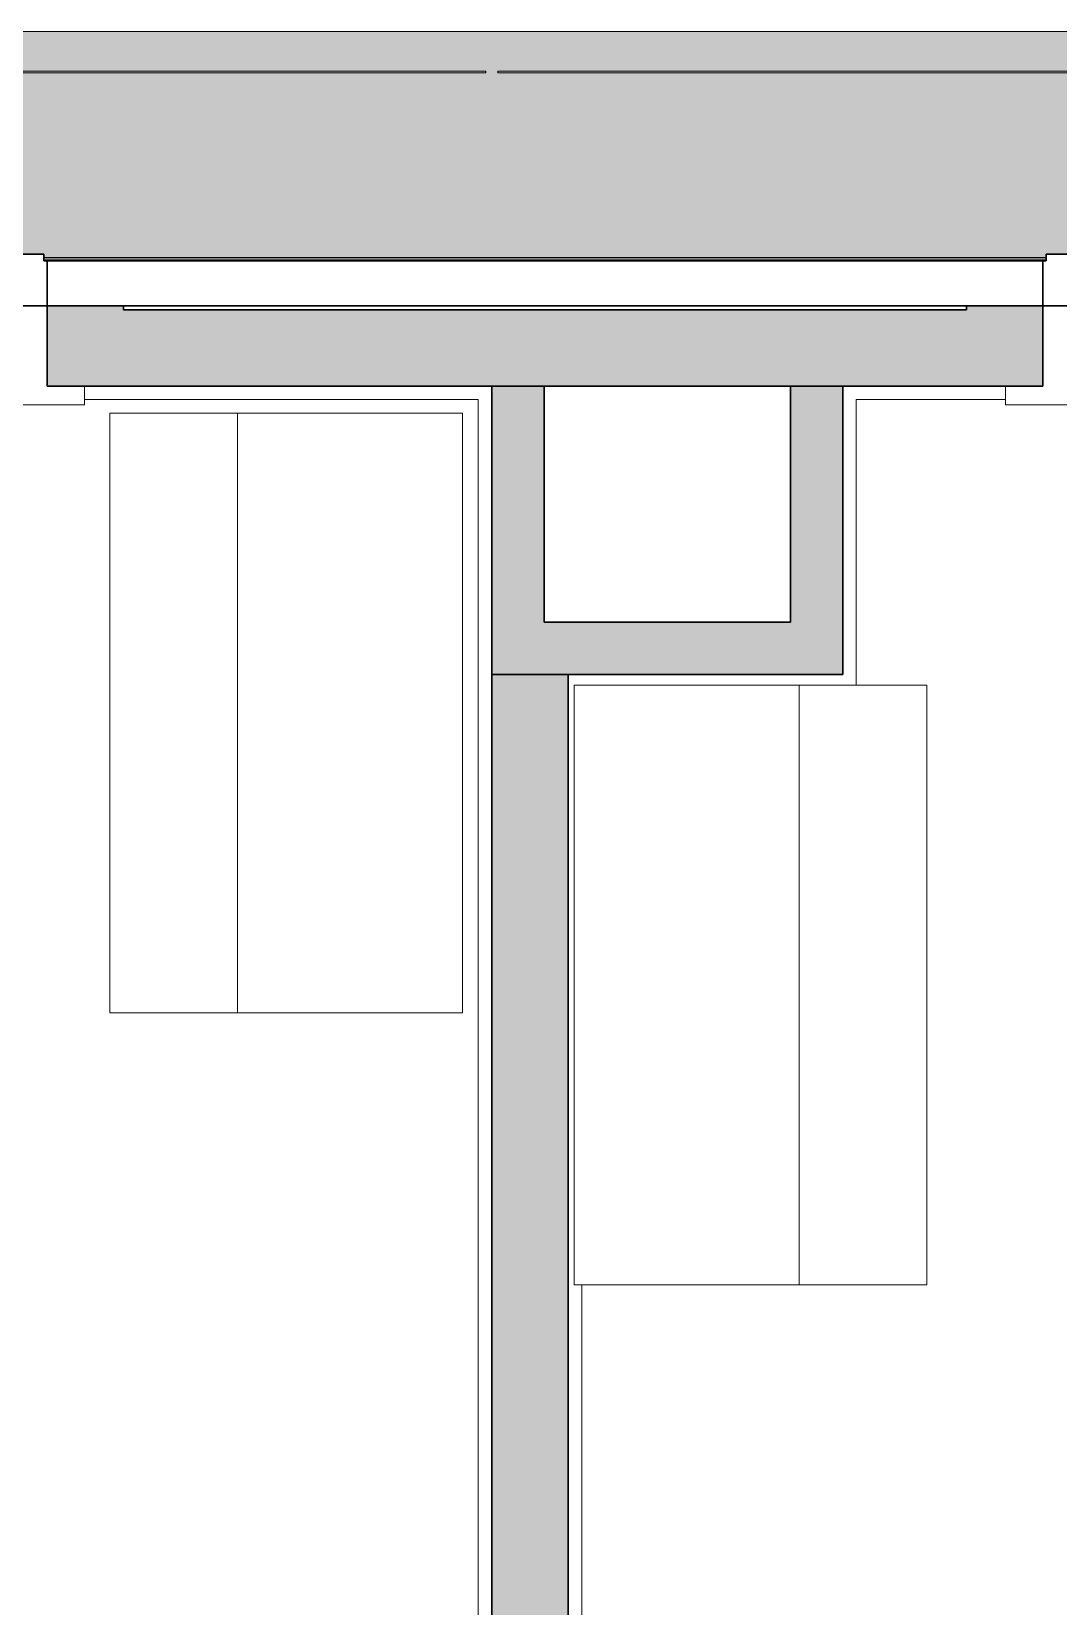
# Model space of a CAD drawing. Header units: millimetres. Extents: x 155927 to 317870, y -36033 to 97293.
# Drawn here: x 224616 to 225986, y 32618 to 34719 of the extents above; entities that cross this region are included whole.
import ezdxf

# ---------------------------------------------------------------- set-up
doc = ezdxf.new("R2010")
doc.units = ezdxf.units.MM
doc.header["$MEASUREMENT"] = 0
for name, color, linetype, lineweight in [('A-GENM', 8, 'CONTINUOUS', 9), ('A-GLAZ', 7, 'CONTINUOUS', 9), ('A-GLAZ-CWMG', 7, 'CONTINUOUS', 9), ('A-WALL-PATT', 7, 'CONTINUOUS', 9), ('I-FURN', 8, 'CONTINUOUS', 9), ('I-WALL', 7, 'CONTINUOUS', 9)]:
    doc.layers.add(name, color=color, linetype=linetype, lineweight=lineweight)

msp = doc.modelspace()

# ---------------------------------------------------------------- hatches: boundary and pattern name
at = {"layer": 'A-GLAZ'}
msp.add_hatch(color=256, dxfattribs=at).paths.add_polyline_path([(222332.7, 34417), (223441.2, 34417), (223441.2, 34421.6), (224632.5, 34421.6), (224632.5, 34417), (225969.2, 34417), (225969.2, 34421.6), (227160.5, 34421.6), (227160.5, 34417), (228497.2, 34417), (228497.2, 34421.6), (229688.5, 34421.6), (229688.5, 34417), (229692.8, 34417), (229692.8, 34718.6), (220908.8, 34718.6), (220908.8, 34417), (220913.2, 34417), (220913.2, 34421.6), (222104.5, 34421.6), (222104.5, 34417), (222114.2, 34417)], flags=0)
h = msp.add_hatch(color=256, dxfattribs=at)
h.paths.add_polyline_path([(220908.8, 34414.8), (220913.2, 34414.8), (220913.2, 34417), (220908.8, 34417)], flags=0)
h.paths.add_polyline_path([(222104.5, 34414.8), (223441.2, 34414.8), (223441.2, 34417), (222104.5, 34417)], flags=0)
h.paths.add_polyline_path([(224632.5, 34414.8), (225969.2, 34414.8), (225969.2, 34417), (224632.5, 34417)], flags=0)
h.paths.add_polyline_path([(227160.5, 34414.8), (228497.2, 34414.8), (228497.2, 34417), (227160.5, 34417)], flags=0)
h.paths.add_polyline_path([(229688.5, 34414.8), (229692.8, 34414.8), (229692.8, 34417), (229688.5, 34417)], flags=0)
at = {"layer": 'A-WALL-PATT'}
for points in [[(224636.8, 34347.6), (224738.8, 34347.6), (224738.5, 34352.8), (224636.8, 34352.8)], [(224636.8, 34245.6), (225964.8, 34245.6), (225964.8, 34347.6), (224636.8, 34347.6), (224636.8, 34329.4)], [(225862.8, 34347.6), (225964.8, 34347.6), (225964.8, 34352.8), (225862.8, 34352.8)], [(225229.9, 33931), (225299.9, 33931), (225299.9, 34245.6), (225229.9, 34245.6), (225229.9, 34112.5)], [(225628, 33931), (225698, 33931), (225698, 34245.6), (225628, 34245.6), (225628, 34112.5)], [(225229.9, 33861), (225698, 33861), (225698, 33931), (225229.9, 33931)], [(225229.9, 29907.6), (225331.9, 29907.6), (225331.9, 33861), (225229.9, 33861), (225229.9, 30208)]]:
    msp.add_hatch(color=256, dxfattribs=at).paths.add_polyline_path(points, flags=0)

# ---------------------------------------------------------------- linework, layer by layer
at = {"layer": 'A-GENM'}
for p, q in [((224686.8, 34220.6), (224686.8, 34245.6)), ((225914.8, 34245.6), (225914.8, 34220.6)), ((223386.8, 34220.6), (224686.8, 34220.6)), ((224686.8, 34227.6), (225211.9, 34227.6)), ((225211.9, 34227.6), (225211.9, 29907.6)), ((225716, 34227.6), (225914.8, 34227.6)), ((225716, 33846.9), (225716, 34227.6)), ((225914.8, 34220.6), (227214.8, 34220.6)), ((225349.9, 29907.6), (225349.9, 33046.9))]:
    msp.add_line(p, q, dxfattribs=at)
at = {"layer": 'A-GLAZ'}
for p, q in [((229692.8, 34718.6), (220908.8, 34718.6)), ((225969.2, 34417), (224632.5, 34417)), ((225969.2, 34414.8), (224632.5, 34414.8))]:
    msp.add_line(p, q, dxfattribs=at)
at = {"layer": 'A-GLAZ', "lineweight": 30}
for p, q in [((224632.5, 34421.6), (224571.6, 34421.6)), ((224632.5, 34412.6), (224632.5, 34421.6)), ((224636.8, 34412.6), (224632.5, 34412.6)), ((225964.8, 34412.6), (224636.8, 34412.6)), ((224636.8, 34412.6), (224636.8, 34352.8)), ((224636.8, 34352.8), (224636.8, 34412.6)), ((225964.8, 34352.8), (225964.8, 34412.6)), ((225969.2, 34412.6), (225964.8, 34412.6)), ((225964.8, 34412.6), (225964.8, 34352.8)), ((226030, 34421.6), (225969.2, 34421.6)), ((225969.2, 34421.6), (225969.2, 34412.6)), ((224577.6, 34352.8), (224636.8, 34352.8)), ((224738.8, 34352.8), (225862.8, 34352.8)), ((225964.8, 34352.8), (226024, 34352.8))]:
    msp.add_line(p, q, dxfattribs=at)
at = {"layer": 'A-GLAZ-CWMG'}
for p, q in [((224550.8, 34665.6), (225221.9, 34665.6)), ((225221.9, 34663.6), (224550.8, 34663.6)), ((225221.9, 34665.6), (225221.9, 34663.6)), ((225237.9, 34663.6), (225237.9, 34665.6)), ((225237.9, 34665.6), (226050.8, 34665.6)), ((226050.8, 34663.6), (225237.9, 34663.6))]:
    msp.add_line(p, q, dxfattribs=at)
at = {"layer": 'I-FURN'}
for p, q in [((224890.7, 34209.6), (224720.7, 34209.6)), ((224720.7, 34209.6), (224720.7, 33409.6)), ((225190.7, 34209.6), (224890.7, 34209.6)), ((224890.7, 34209.6), (224890.7, 33409.6)), ((225190.7, 33409.6), (225190.7, 34209.6)), ((225339.9, 33846.9), (225339.9, 33046.9)), ((225639.9, 33846.9), (225339.9, 33846.9)), ((225639.9, 33046.9), (225639.9, 33846.9)), ((225809.9, 33846.9), (225639.9, 33846.9)), ((225809.9, 33046.9), (225809.9, 33846.9)), ((224720.7, 33409.6), (224890.7, 33409.6)), ((224890.7, 33409.6), (225190.7, 33409.6)), ((225339.9, 33046.9), (225639.9, 33046.9)), ((225639.9, 33046.9), (225809.9, 33046.9))]:
    msp.add_line(p, q, dxfattribs=at)
at = {"layer": 'I-WALL', "lineweight": 30}
for p, q in [((224738.8, 34352.8), (224636.8, 34352.8)), ((224636.8, 34352.8), (224636.8, 34347.6)), ((224636.8, 34347.6), (224636.8, 34245.6)), ((224738.8, 34347.6), (224738.8, 34352.8)), ((225862.8, 34347.6), (224738.8, 34347.6)), ((225862.8, 34352.8), (225862.8, 34347.6)), ((225964.8, 34352.8), (225862.8, 34352.8)), ((225964.8, 34347.6), (225964.8, 34352.8)), ((225964.8, 34245.6), (225964.8, 34347.6)), ((224636.8, 34245.6), (225964.8, 34245.6)), ((225229.9, 34245.6), (225229.9, 33931)), ((225299.9, 34245.6), (225229.9, 34245.6)), ((225299.9, 33931), (225299.9, 34245.6)), ((225628, 34245.6), (225628, 33931)), ((225698, 34245.6), (225628, 34245.6)), ((225698, 33931), (225698, 34245.6)), ((225229.9, 33931), (225229.9, 33861)), ((225628, 33931), (225299.9, 33931)), ((225698, 33861), (225698, 33931)), ((225331.9, 33861), (225229.9, 33861)), ((225229.9, 33861), (225229.9, 29907.6)), ((225229.9, 33861), (225698, 33861)), ((225331.9, 29907.6), (225331.9, 33861))]:
    msp.add_line(p, q, dxfattribs=at)

doc.saveas('drawing.dxf')
